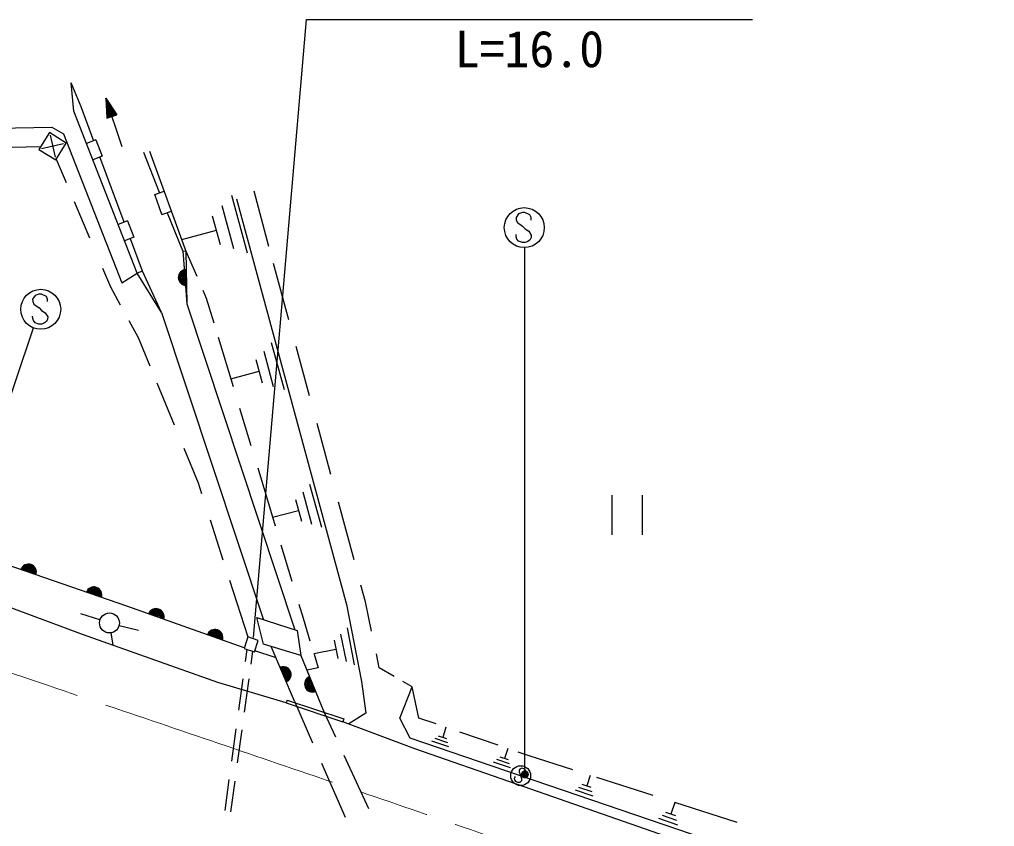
# Model space of a CAD drawing. Units: millimetres, scale not verified. Extents: x 40000 to 680000, y 20000 to 380000.
# Drawn here: x 388656 to 437480, y 288287 to 328705 of the extents above; entities that cross this region are included whole.
import ezdxf
from ezdxf.enums import TextEntityAlignment as Align

# ---------------------------------------------------------------- set-up
doc = ezdxf.new("R2010")
doc.units = ezdxf.units.MM
doc.header["$LTSCALE"] = 1000
doc.linetypes.add('CHAIN', pattern=[18.5, 12, -1.5, 3.5, -1.5])
doc.layers.add('M-BGD', color=7, linetype='Continuous', lineweight=25)
doc.layers.add('M-BMK', color=2, linetype='CHAIN', lineweight=13)
doc.styles.add('ＭＳ ゴシック', font='')
doc.styles.get('ＭＳ ゴシック').set_extended_font_data('MS Gothic')

# ---------------------------------------------------------------- blocks, each defined once
blk = doc.blocks.new('filled_dot')
at = {"color": 0, "linetype": 'Continuous', "lineweight": -2, "const_width": 1.25}
blk.add_lwpolyline([(-0.625, 0, 1), (0.625, 0, 1)], format="xyb", close=True, dxfattribs=at)

msp = doc.modelspace()

# ---------------------------------------------------------------- linework, layer by layer
at = {"layer": 'M-BGD'}
for p, q in [((400373, 297754), (403031, 328705)), ((403031, 328705), (425368, 328705)), ((391741, 324324), (391236, 325526)), ((391374, 324114), (391236, 325526)), ((393795, 322330), (392972, 324768)), ((392972, 324768), (393036, 323770)), ((392972, 324768), (393526, 323935)), ((392975, 324716), (393000, 324725)), ((392978, 324664), (393029, 324682)), ((392381, 322615), (391741, 324324)), ((392981, 324613), (393058, 324638)), ((392985, 324561), (393086, 324595)), ((392988, 324509), (393115, 324552)), ((392991, 324458), (393144, 324509)), ((392995, 324406), (393172, 324466)), ((392998, 324354), (393201, 324423)), ((393001, 324303), (393230, 324380)), ((393005, 324251), (393259, 324337)), ((393008, 324199), (393287, 324294)), ((393011, 324148), (393316, 324251)), ((393015, 324096), (393345, 324208)), ((394544, 316003), (391374, 324114)), ((393018, 324045), (393373, 324165)), ((393021, 323993), (393402, 324121)), ((393025, 323941), (393431, 324078)), ((393028, 323890), (393459, 324035)), ((393031, 323838), (393488, 323992)), ((393034, 323786), (393517, 323949)), ((393036, 323770), (393526, 323935)), ((384138, 323189), (390274, 323309)), ((390274, 323309), (390858, 322980)), ((390154, 323048), (389623, 322200)), ((391001, 322517), (390154, 323048)), ((390185, 322910), (390439, 321807)), ((390858, 322980), (393778, 315517)), ((384094, 322219), (389709, 322337)), ((390864, 322485), (389761, 322232)), ((390471, 321670), (391001, 322517)), ((392473, 322674), (392008, 322492)), ((392473, 322674), (392791, 321863)), ((389623, 322200), (390471, 321670)), ((392791, 321863), (392325, 321681)), ((393900, 318560), (392677, 321824)), ((395667, 320041), (394874, 322042)), ((395174, 322113), (396986, 317103)), ((390494, 321707), (390991, 320536)), ((395428, 319939), (395899, 320109)), ((395791, 318937), (395428, 319939)), ((399265, 319899), (400049, 317025)), ((401149, 317342), (400400, 320105)), ((391396, 319582), (392166, 317770)), ((398788, 319384), (399377, 317233)), ((399524, 319729), (405026, 299408)), ((395791, 318937), (396261, 319107)), ((396827, 317114), (396075, 319012)), ((398312, 318868), (398700, 317433)), ((413649, 318978), (413525, 318793)), ((413841, 319043), (413649, 318978)), ((413962, 319041), (413841, 319043)), ((414213, 318922), (413962, 319041)), ((414276, 318791), (414213, 318922)), ((394059, 318618), (393593, 318436)), ((394059, 318618), (394376, 317807)), ((413525, 318793), (413528, 318662)), ((413528, 318662), (413591, 318533)), ((413591, 318533), (413847, 318351)), ((413847, 318351), (413976, 318219)), ((414276, 318662), (414276, 318791)), ((396778, 317681), (398513, 318152)), ((413528, 317814), (413525, 317935)), ((413976, 318219), (414155, 318103)), ((414155, 318103), (414281, 317903)), ((414281, 317903), (414276, 317793)), ((394376, 317807), (393910, 317625)), ((394820, 316102), (394212, 317726)), ((413567, 317711), (413528, 317814)), ((413652, 317600), (413567, 317711)), ((413839, 317540), (413652, 317600)), ((413973, 317540), (413839, 317540)), ((414073, 317569), (413973, 317540)), ((414215, 317661), (414073, 317569)), ((414276, 317793), (414215, 317661)), ((396827, 317114), (396986, 317103)), ((396827, 317114), (397033, 314456)), ((396986, 317103), (397033, 314456)), ((396986, 317103), (397530, 315854)), ((413963, 290896), (413963, 317281)), ((402149, 313656), (401382, 316484)), ((392811, 316251), (393207, 315319)), ((393778, 315517), (394544, 316003)), ((394820, 316102), (394544, 316003)), ((395770, 314037), (394544, 316003)), ((395770, 314037), (394820, 316102)), ((389629, 314955), (389437, 314889)), ((389751, 314952), (389629, 314955)), ((390001, 314834), (389751, 314952)), ((393207, 315319), (393699, 314420)), ((397840, 315141), (398009, 314753)), ((389437, 314889), (389313, 314705)), ((389313, 314705), (389316, 314573)), ((389316, 314573), (389379, 314444)), ((389379, 314444), (389635, 314262)), ((390064, 314702), (390001, 314834)), ((390064, 314573), (390064, 314702)), ((397033, 314456), (402445, 298141)), ((398009, 314753), (398382, 313521)), ((389635, 314262), (389764, 314131)), ((389764, 314131), (389943, 314015)), ((389943, 314015), (390069, 313815)), ((395770, 314037), (400879, 298639)), ((389316, 313725), (389313, 313846)), ((389356, 313622), (389316, 313725)), ((389440, 313512), (389356, 313622)), ((389627, 313451), (389440, 313512)), ((389761, 313451), (389627, 313451)), ((389861, 313480), (389761, 313451)), ((390003, 313572), (389861, 313480)), ((390064, 313704), (390003, 313572)), ((390069, 313815), (390064, 313704)), ((394133, 313626), (394602, 312770)), ((385091, 300623), (389362, 313259)), ((394602, 312770), (395182, 311366)), ((398602, 312794), (399350, 310321)), ((401265, 312523), (401902, 310167)), ((400884, 312102), (401356, 310331)), ((403177, 309864), (402508, 312330)), ((400488, 311677), (400802, 310501)), ((399231, 310706), (400652, 311091)), ((395536, 310507), (396404, 308405)), ((399679, 309236), (400245, 307365)), ((404249, 305914), (403555, 308470)), ((396888, 307234), (397603, 305503)), ((400584, 306246), (401461, 303349)), ((397603, 305503), (397774, 304969)), ((403186, 305434), (403775, 303284)), ((402478, 304662), (402770, 303582)), ((402839, 305049), (403277, 303430)), ((418333, 302888), (418333, 304888)), ((419833, 304888), (419833, 302888)), ((405409, 301636), (404622, 304537)), ((401333, 303774), (402624, 304122)), ((398200, 303646), (398844, 301640)), ((401747, 302401), (402299, 300579)), ((394024, 299318), (387459, 301595)), ((391813, 297903), (384968, 300439)), ((399172, 300623), (400085, 297780)), ((405978, 299536), (405752, 300372)), ((392282, 300219), (392410, 300179)), ((399911, 297237), (394024, 299318)), ((402650, 299420), (402859, 298728)), ((405026, 299408), (405781, 295557)), ((406285, 298069), (405978, 299536)), ((392685, 298634), (391733, 298941)), ((393646, 298360), (394616, 298117)), ((400870, 297418), (400533, 298749)), ((400533, 298749), (402553, 298107)), ((402859, 298728), (403203, 297587)), ((398582, 295498), (391813, 297903)), ((393237, 297987), (393333, 297363)), ((402553, 298107), (402747, 296854)), ((404738, 297926), (405011, 296552)), ((405060, 298232), (405418, 296391)), ((400085, 297780), (399902, 297209)), ((400615, 297610), (400085, 297780)), ((400432, 297039), (400615, 297610)), ((402747, 296854), (400870, 297418)), ((404408, 297625), (404590, 296709)), ((399902, 297209), (400432, 297039)), ((399973, 296557), (400056, 297159)), ((400257, 296420), (400346, 297067)), ((401453, 296753), (400444, 297078)), ((402426, 294556), (401266, 297299)), ((402747, 296854), (403918, 293989)), ((403395, 296949), (404499, 297167)), ((403406, 296915), (403612, 296232)), ((406668, 296241), (406525, 296927)), ((403612, 296232), (403047, 296120)), ((407419, 295804), (406668, 296241)), ((402014, 294475), (398582, 295498)), ((399637, 294106), (399854, 295690)), ((399928, 294017), (400155, 295676)), ((405781, 295557), (406000, 293957)), ((408319, 295279), (407855, 295550)), ((407705, 293710), (408319, 295279)), ((408645, 293721), (408319, 295279)), ((402061, 294617), (402014, 294475)), ((402014, 294475), (404850, 293537)), ((402061, 294617), (404897, 293679)), ((402426, 294556), (403332, 292483)), ((403918, 293989), (404472, 292782)), ((406000, 293957), (405141, 293428)), ((404897, 293679), (404850, 293537)), ((408458, 292185), (404850, 293537)), ((408216, 292712), (407705, 293710)), ((409522, 293422), (408645, 293721)), ((399289, 291567), (399510, 293181)), ((399580, 291480), (399807, 293136)), ((410013, 293254), (409848, 292745)), ((412634, 292359), (410699, 293020)), ((413752, 290833), (408216, 292712)), ((410152, 292270), (409304, 292554)), ((410105, 292477), (409469, 292687)), ((410052, 292675), (409635, 292819)), ((413546, 290406), (408458, 292185)), ((413107, 292202), (412941, 291693)), ((414176, 291833), (413632, 292018)), ((404896, 291859), (406125, 289184)), ((413246, 291219), (412397, 291502)), ((413198, 291425), (412562, 291635)), ((413145, 291624), (412728, 291767)), ((416357, 291132), (414176, 291833)), ((403781, 291456), (404958, 288761)), ((413682, 291102), (413675, 291030)), ((413675, 291030), (413735, 290885)), ((413716, 291158), (413682, 291102)), ((413817, 291203), (413716, 291158)), ((413916, 291180), (413817, 291203)), ((413967, 291147), (413916, 291180)), ((414041, 291030), (413967, 291147)), ((414033, 290958), (414041, 291030)), ((398948, 289084), (399162, 290640)), ((399243, 289023), (399454, 290564)), ((413447, 290688), (413457, 290742)), ((413453, 290619), (413447, 290688)), ((413516, 290544), (413453, 290619)), ((413457, 290742), (413488, 290794)), ((413573, 290508), (413516, 290544)), ((413623, 290494), (413573, 290508)), ((413768, 290535), (413708, 290495)), ((413735, 290885), (413754, 290795)), ((425922, 286678), (413752, 290833)), ((413754, 290795), (413800, 290699)), ((413800, 290580), (413768, 290535)), ((413800, 290699), (413800, 290580)), ((413999, 290903), (414033, 290958)), ((417235, 290845), (417059, 290318)), ((420390, 289836), (417561, 290745)), ((425734, 286166), (413546, 290406)), ((413708, 290495), (413623, 290494)), ((417379, 289811), (416491, 290107)), ((417336, 290026), (416661, 290248)), ((417280, 290238), (416832, 290389)), ((421472, 289490), (421272, 288907)), ((424588, 288487), (421476, 289487)), ((421624, 288356), (420663, 288687)), ((421570, 288591), (420853, 288839)), ((421516, 288825), (421029, 288989))]:
    msp.add_line(p, q, dxfattribs=at)
for centre, radius in [((413933, 318281), 1000), ((389721, 314192), 1000), ((393161, 298481), 500), ((413752, 290833), 500)]:
    msp.add_circle(centre, radius, dxfattribs=at)
for centre, radius, start, end in [((397009, 315780), 400, 91.0037, 271.0037), ((397009, 315780), 400, 91.0037, 271.0037), ((397009, 315780), 350, 91.0037, 271.0037), ((397009, 315780), 300, 91.0037, 271.0037), ((397009, 315780), 250, 91.0037, 271.0037), ((397009, 315780), 200, 91.0037, 271.0037), ((397009, 315780), 150, 91.0037, 271.0037), ((397009, 315780), 100, 91.0037, 271.0037), ((397009, 315780), 50, 91.0037, 271.0037), ((389101, 301026), 400, 340.8701, 160.8701), ((389101, 301026), 400, 340.8701, 160.8701), ((389101, 301026), 350, 340.8701, 160.8701), ((389101, 301026), 300, 340.8701, 160.8701), ((389101, 301026), 250, 340.8701, 160.8701), ((389101, 301026), 200, 340.8701, 160.8701), ((389101, 301026), 150, 340.8701, 160.8701), ((389101, 301026), 100, 340.8701, 160.8701), ((389101, 301026), 50, 340.8701, 160.8701), ((392383, 299887), 400, 340.8701, 160.8701), ((392383, 299887), 400, 340.8701, 160.8701), ((392383, 299887), 350, 340.8701, 160.8701), ((392383, 299887), 300, 340.8701, 160.8701), ((392383, 299887), 250, 340.8701, 160.8701), ((392383, 299887), 200, 340.8701, 160.8701), ((392383, 299887), 150, 340.8701, 160.8701), ((392383, 299887), 100, 340.8701, 160.8701), ((392383, 299887), 50, 340.8701, 160.8701), ((395496, 298798), 400, 340.5341, 160.5341), ((395496, 298798), 400, 340.5341, 160.5341), ((395496, 298798), 350, 340.5341, 160.5341), ((395496, 298798), 300, 340.5341, 160.5341), ((395496, 298798), 250, 340.5341, 160.5341), ((395496, 298798), 200, 340.5341, 160.5341), ((395496, 298798), 150, 340.5341, 160.5341), ((395496, 298798), 100, 340.5341, 160.5341), ((395496, 298798), 50, 340.5341, 160.5341), ((398440, 297757), 400, 340.5341, 160.5341), ((398440, 297757), 400, 340.5341, 160.5341), ((398440, 297757), 350, 340.5341, 160.5341), ((398440, 297757), 300, 340.5341, 160.5341), ((398440, 297757), 250, 340.5341, 160.5341), ((398440, 297757), 200, 340.5341, 160.5341), ((398440, 297757), 150, 340.5341, 160.5341), ((398440, 297757), 100, 340.5341, 160.5341), ((398440, 297757), 50, 340.5341, 160.5341), ((401861, 295893), 400, 292.9427, 112.9428), ((401861, 295893), 400, 292.9427, 112.9428), ((401861, 295893), 350, 292.9427, 112.9428), ((401861, 295893), 300, 292.9427, 112.9428), ((401861, 295893), 250, 292.9427, 112.9428), ((401861, 295893), 200, 292.9427, 112.9428), ((401861, 295893), 150, 292.9427, 112.9428), ((401861, 295893), 100, 292.9427, 112.9428), ((401861, 295893), 50, 292.9427, 112.9428), ((403332, 295422), 400, 112.2268, 292.2268), ((403332, 295422), 400, 112.2268, 292.2268), ((403332, 295422), 350, 112.2268, 292.2268), ((403332, 295422), 300, 112.2268, 292.2268), ((403332, 295422), 250, 112.2268, 292.2268), ((403332, 295422), 200, 112.2268, 292.2268), ((403332, 295422), 150, 112.2268, 292.2268), ((403332, 295422), 100, 112.2268, 292.2268), ((403332, 295422), 50, 112.2268, 292.2268)]:
    msp.add_arc(centre, radius, start, end, dxfattribs=at)
at = {"layer": 'M-BMK'}
msp.add_open_spline([(375896, 301392), (377506, 300519), (379116, 299646), (380771, 298875), (383781, 297474), (386942, 296411), (390100, 295344), (405959, 289985), (421720, 284523), (437480, 279061)], degree=3, knots=[0, 0, 0, 0, 1, 1, 1, 2, 2, 2, 3, 3, 3, 3], dxfattribs=at)

# ---------------------------------------------------------------- block references
at = {"layer": 'M-BGD', "xscale": 160, "yscale": 160, "rotation": 90}
msp.add_blockref('filled_dot', (413963, 290896), dxfattribs=at)

# ---------------------------------------------------------------- texts
at = {"layer": 'M-BGD', "style": 'ＭＳ ゴシック'}
msp.add_text('L=16.0', height=1833, dxfattribs=at).set_placement((410449, 325766), align=Align.BOTTOM_LEFT)

doc.saveas('drawing.dxf')
